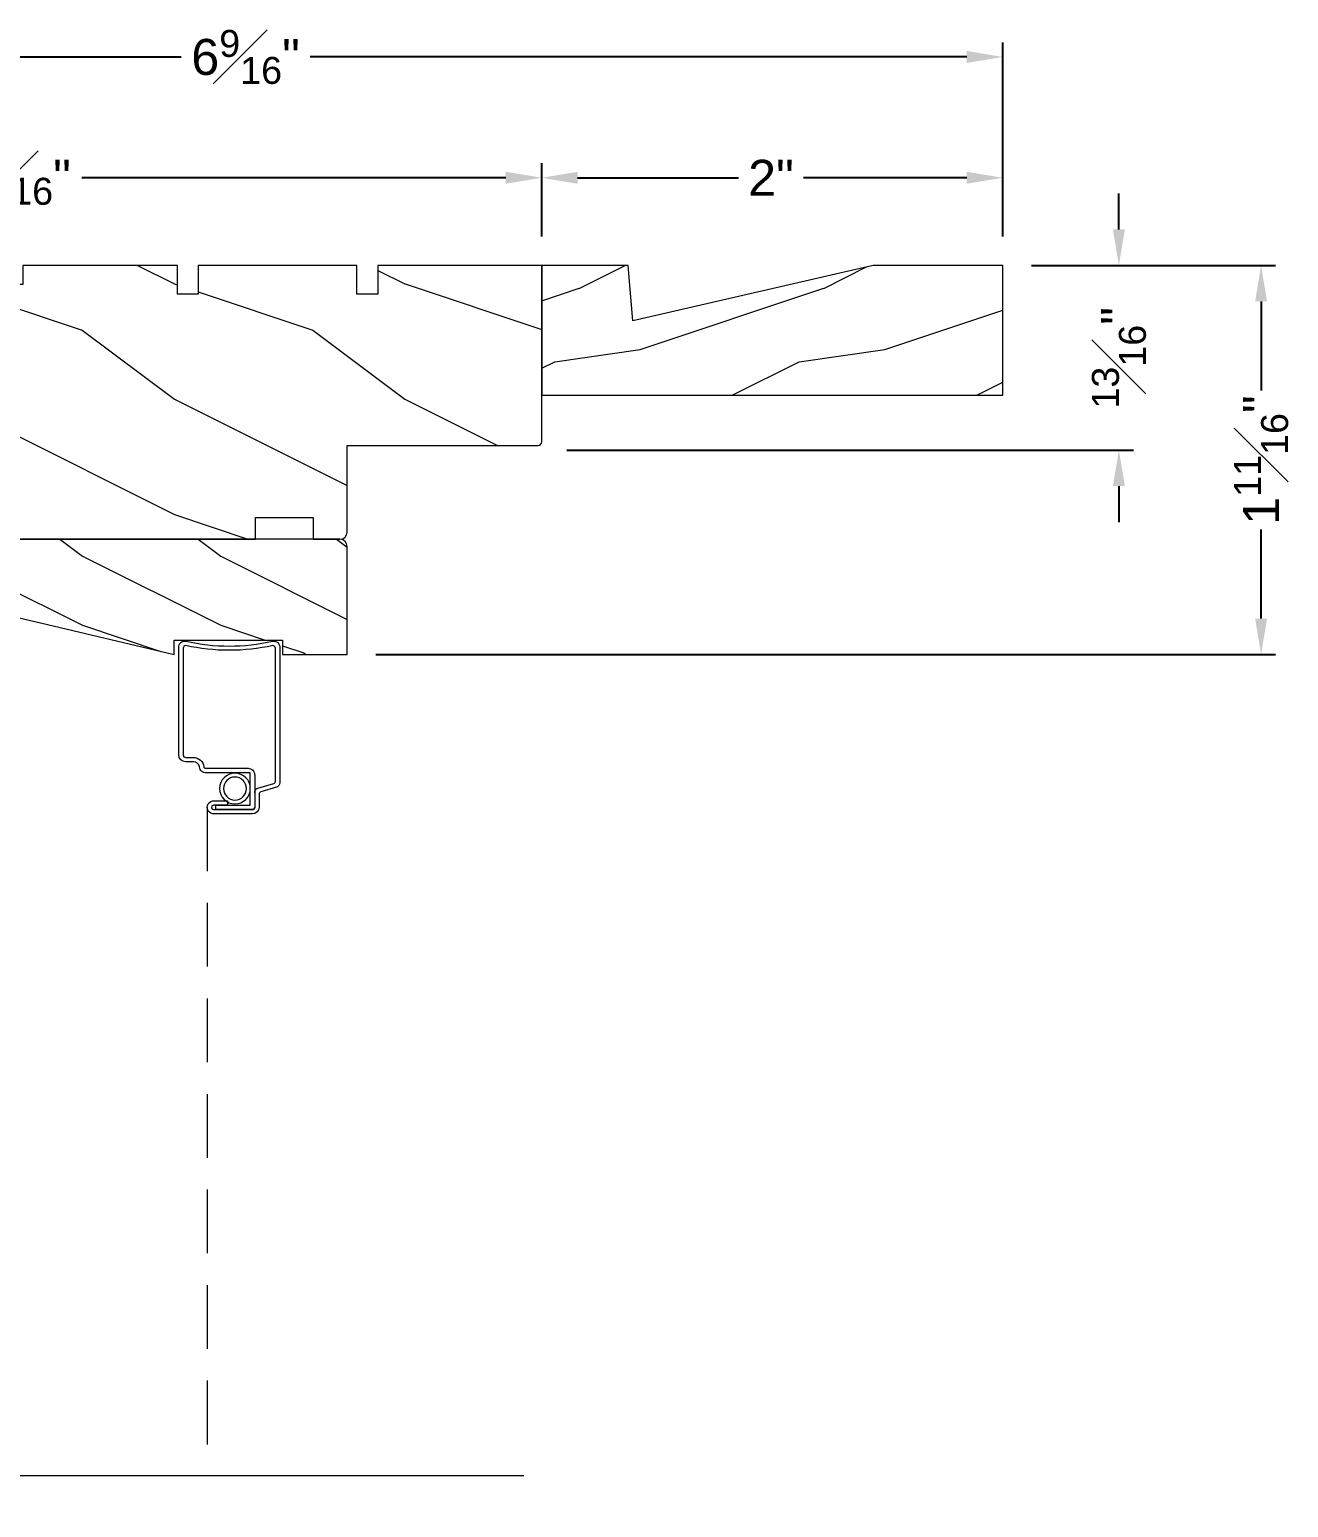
# Model space of a CAD drawing. Extents: x 75.1 to 87, y 7.9 to 21.7.
# Drawn here: x 81.37 to 86.83, y 14.89 to 21.31 of the extents above; entities that cross this region are included whole.
import ezdxf

# ---------------------------------------------------------------- set-up
doc = ezdxf.new("R2010")
doc.units = 0
doc.header["$MEASUREMENT"] = 0
doc.linetypes.add('DASHED', pattern=[0.4144736842105268, 0.2763157894736845, -0.1381578947368423])
doc.layers.get('0').update_dxf_attribs({"linetype": 'CONTINUOUS'})
doc.layers.get('DEFPOINTS').update_dxf_attribs({"linetype": 'CONTINUOUS'})
doc.layers.add('DIM', color=7, linetype='CONTINUOUS', lineweight=13)
doc.layers.add('PRODUCTS', color=7, linetype='CONTINUOUS', lineweight=13)
doc.styles.get("Standard").update_dxf_attribs({"font": 'arial.ttf'})
doc.dimstyles.get("Standard").update_dxf_attribs({"dimscale": 0, "dimtxt": 0.156, "dimasz": 0.156, "dimexe": 0.063, "dimexo": 0.125, "dimgap": 0.05, "dimtad": 0, "dimdec": 4, "dimzin": 0, "dimdsep": 46, "dimlunit": 4, "dimtxsty": 'Standard', "dimcen": 0.09, "dimclrd": 256, "dimclre": 256, "dimclrt": 256, "dimadec": 0, "dimazin": 0, "dimtfac": 0.75, "dimtdec": 4, "dimtix": 1, "dimtofl": 0, "dimtmove": 0, "dimatfit": 1, "dimfxl": 1, "dimfrac": 1, "dimtolj": 1, "dimtzin": 5, "dimarcsym": 0})

# ---------------------------------------------------------------- blocks, each defined once
blk = doc.blocks.new('*D13')
at = {"layer": 'DEFPOINTS', "color": 0, "ltscale": 2, "transparency": 16777216}
for p in [(79.02265661972962, 20.66221893491868), (79.02265661972962, 20.39263047136226), (83.5916573826691, 20.28187799510348)]:
    blk.add_point(p, dxfattribs=at)
at = {"layer": 'DIM', "lineweight": -2, "ltscale": 2, "transparency": 16777216}
for p, q in [((79.02265661972962, 20.51763047136226), (79.02265661972962, 20.72521893491868)), ((83.5916573826691, 20.40687799510348), (83.5916573826691, 20.72521893491868)), ((79.17865661972962, 20.66221893491868), (81.03091790079907, 20.66221893491868)), ((83.43565738266909, 20.66221893491868), (81.59676305768858, 20.66221893491868))]:
    blk.add_line(p, q, dxfattribs=at)
at = {"layer": 'DIM', "ltscale": 2, "transparency": 16777216}
for points in [[(79.17865661972962, 20.68821893491868), (79.17865661972962, 20.63621893491868), (79.02265661972962, 20.66221893491868)], [(83.43565738266909, 20.68821893491868), (83.43565738266909, 20.63621893491868), (83.5916573826691, 20.66221893491868)]]:
    blk.add_solid(points, dxfattribs=at)
at = {"layer": 'DIM', "ltscale": 2, "transparency": 16777216, "insert": (81.31384047924382, 20.66221893491868), "char_height": 0.156, "attachment_point": 5}
blk.add_mtext('\\A1;4{\\H0.750000x;\\S9#16;}"', dxfattribs=at)
blk = doc.blocks.new('Screen-Frame Aluminum BLOCK')
blk.add_lwpolyline([(0.1086269361397569, -0.630270928801167, 0.333390721706602), (0.09435402392884384, -0.6111084533489475), (0.026136456105462, -0.5907202733011445, -0.3343656451637382), (0.01900000000000546, -0.5811390355750348), (0.01900000000000546, -0.003000000000042746, -0.3796156333285436), (0.03000000000000114, 0.007999999999981355, 0.1096236335789763), (0.4080000000000155, 0.007999999999981355, -0.3819406603298541), (0.4190000000000111, -0.003000000000014325), (0.4190000000000111, -0.4664841322398274, -0.3793587876943186), (0.4080000000000155, -0.4774841322398515), (0.3749778618868618, -0.4774841322398515, 0.3879487536236223), (0.3292287432446983, -0.5186501202151987, -0.450039698228427), (0.3222279288151242, -0.5244841322398486), (0.1376269361397533, -0.5244841322398486, 0.428927624524485), (0.1086269361397569, -0.5534841322398449), (0.1086269361397569, -0.6944841322398361, 0.4649657458081206), (0.1176269361397715, -0.7034841322398222), (0.2768601893226048, -0.7034841322398222), (0.2768601893226048, -0.6844841322398452), (0.1276269361397624, -0.6844841322398452), (0.1276269361397624, -0.5434841322398256), (0.3180000000000121, -0.5434841322398256, 0.4500136066845264), (0.3480000000000132, -0.5184841322398483, -0.3297948542621193), (0.3740000000000236, -0.4964841322398286), (0.4080000000000155, -0.4964841322398286, 0.414213562373095), (0.4380000000000166, -0.4664841322398274), (0.4380000000000166, -2.208886081689343e-05, 0.500619868924907), (0.4070486091093528, 0.02696364646840266, -0.1115300309248687), (0.0309559130529351, 0.02698476663633187, 0.4975730943278163), (0, 0), (0, -0.5875874011301505, 0.3314939011365562), (0.01427291221020255, -0.6067498765821426), (0.08249048003466442, -0.6271380566331004, -0.331493901136544), (0.08962693613975148, -0.6367192943590965), (0.0896269361397799, -0.6924841322398549, 0.414213562373095), (0.1196269361397526, -0.7224841322398561), (0.2842279288151133, -0.7224841322398277, 1.054015662654757), (0.2842279288151133, -0.6654841322398397), (0.2262626903878697, -0.6654841322398397), (0.2262626903878697, -0.6844841322398452), (0.285227928815118, -0.6844841322398452, -1.067592559345529), (0.285227928815118, -0.7034841322398222), (0.1186269361397763, -0.7034841322398506, -0.4292392643948575), (0.1086269361397569, -0.6924841322398265)], format="xyb")
at = {"ltscale": 2}
blk.add_circle((0.194261323917658, -0.6122554400368161), 0.06663438777788927, dxfattribs=at)
blk.add_circle((0.194261323917658, -0.6122554400368161), 0.049809)
blk = doc.blocks.new('C-WC HEAD & SILL (CONTEMP)')
at = {"ltscale": 2}
h = blk.add_hatch(dxfattribs=at)
h.set_pattern_fill('WOOD1', color=256)
h.set_pattern_definition([(216.8699, (0.4000000000000057, 1), (2.999999917824452, 2.000000123263317), [0.5, -4.5]), (206.5651, (1, 0.7000000000000002), (-0.9999991579409075, -1.000001309396381), [1.118034, -1.118034]), (198.4349, (1, 0.2000000000000002), (-2.000000434592961, -0.999998403222708), [0.632456, -2.529822])])
edge = h.paths.add_edge_path()
edge.add_line((4.180999999999983, -0.5299997329711923), (3.200000762939453, -0.5299997329711923))
edge.add_line((3.200000762939453, -0.5299997329711923), (3.200000762939453, -0.7839994430541992))
edge.add_line((3.200000762939453, -0.7839994430541992), (2.632000923156738, -0.7839994430541992))
edge.add_line((2.632000923156738, -0.7839994430541992), (2.632000923156738, -0.8439998626709002))
edge.add_line((2.632000923156738, -0.8439998626709002), (2.319191932678223, -0.833076477050783))
edge.add_line((2.319191932678223, -0.833076477050783), (2.316469192504883, -0.9110288619995135))
edge.add_line((2.316469192504883, -0.9110288619995135), (2.632000923156738, -0.9220476150512678))
edge.add_line((2.632000923156738, -0.9220476150512678), (2.632000923156738, -1.187999725341797))
edge.add_line((2.632000923156738, -1.187999725341797), (1.242000579833984, -1.187999725341797))
edge.add_line((1.242000579833984, -1.187999725341797), (1.242000579833984, -1.092999458312988))
edge.add_line((1.242000579833984, -1.092999458312988), (0.9920005798339844, -1.092999458312988))
edge.add_line((0.9920005798339844, -1.092999458312988), (0.9920005798339844, -1.188000679016113))
edge.add_line((0.9920005798339844, -1.188000679016113), (0.8750009536743164, -1.188000679016113))
edge.add_arc((0.8750016473342311, -1.156999848034858), 0.03100083098901623, 179.9999999999996, 269.99871797676815, ccw=False)
edge.add_line((0.8440008163452148, -1.156999848034857), (0.8440008163452148, -0.7810010910034171))
edge.add_line((0.8440008163452148, -0.7810010910034162), (0.01599884033203125, -0.781001091003418))
edge.add_arc((0.01600021893258508, -0.7650008721302239), 0.01600021893258508, 179.999999999996, 269.9950633179584, ccw=False)
edge.add_line((0, -0.765000872130221), (0, 0))
edge.add_line((0, 0), (0.711359977722168, 0))
edge.add_line((0.711359977722168, 0), (0.711359977722168, -0.1250000000000009))
edge.add_line((0.711359977722168, -0.1250000000000009), (0.7563600540161133, -0.125))
edge.add_line((0.7563600540161133, -0.125), (0.8013601303100586, -0.1250000000000009))
edge.add_line((0.8013601303100586, -0.1250000000000009), (0.8013601303100586, -8.881784197001252e-16))
edge.add_line((0.8013601303100586, -8.881784197001252e-16), (1.490641593933105, -8.881784197001252e-16))
edge.add_line((1.490641593933105, -8.881784197001252e-16), (1.490641593933105, -0.1250000000000009))
edge.add_line((1.490641593933105, -0.1250000000000009), (1.535641670227051, -0.125))
edge.add_line((1.535641670227051, -0.125), (1.580641746520996, -0.1250000000000009))
edge.add_line((1.580641746520996, -0.1250000000000009), (1.580641746520996, -8.881784197001252e-16))
edge.add_line((1.580641746520996, -8.881784197001252e-16), (2.250999999999976, 8.881784197001252e-16))
edge.add_line((2.250999999999976, 8.881784197001252e-16), (2.250999999999976, -0.08200000000000163))
edge.add_line((2.250999999999976, -0.08200000000000163), (2.375999999999976, -0.08200000000000163))
edge.add_line((2.375999999999976, -0.08200000000000163), (2.375999999999976, 0))
edge.add_line((2.375999999999976, 0), (3.049204038146968, 0))
edge.add_line((3.049204038146968, 0), (3.049204038146968, -0.125))
edge.add_line((3.049204038146968, -0.125), (3.09420603814695, -0.125))
edge.add_line((3.09420603814695, -0.125), (3.139204038146971, -0.125))
edge.add_line((3.139204038146971, -0.125), (3.139204038146971, 0))
edge.add_line((3.139204038146971, 0), (3.585000038146973, -8.881784197001252e-16))
edge.add_line((3.585000038146973, -8.881784197001252e-16), (3.649999618530273, -0.06499958038330345))
edge.add_line((3.649999618530273, -0.06499958038330345), (3.714999198913574, 0))
edge.add_line((3.714999198913574, 0), (3.774005889892578, 0))
edge.add_line((3.774005889892578, 0), (3.774005889892578, -0.04599952697753817))
edge.add_line((3.774005889892578, -0.04599952697753817), (4.02900505065918, -0.1040019989013672))
edge.add_line((4.02900505065918, -0.1040019989013672), (4.02900505065918, -0.06400203704833984))
edge.add_line((4.02900505065918, -0.06400203704833984), (4.173004150390625, -0.06400203704833984))
edge.add_line((4.173004150390625, -0.06400203704833984), (4.25, -0.1409978866577166))
edge.add_line((4.25, -0.1409978866577166), (4.25, -0.4609997329711923))
edge.add_line((4.25, -0.4609997329711923), (4.180999999999983, -0.5299997329711923))
blk.add_lwpolyline([(4.180999999999983, -0.5299997329711923), (3.200000762939453, -0.5299997329711923), (3.200000762939453, -0.7839994430541992), (2.632000923156738, -0.7839994430541992), (2.632000923156738, -0.8439998626709002), (2.319191932678223, -0.833076477050783), (2.316469192504883, -0.9110288619995135), (2.632000923156738, -0.9220476150512678), (2.632000923156738, -1.187999725341797), (1.242000579833984, -1.187999725341797), (1.242000579833984, -1.092999458312988), (0.9920005798339844, -1.092999458312988), (0.9920005798339844, -1.188000679016113), (0.8750009536743164, -1.188000679016113, -0.4142070087483077), (0.8440008163452148, -1.156999848034857), (0.8440008163452148, -1.156999848034857), (0.8440008163452148, -1.156999848034857), (0.8440008163452148, -0.7810010910034171), (0.8440008163452148, -0.7810010910034171), (0.8440008163452148, -0.7810010910034162), (0.8440008163452148, -0.7810010910034162), (0.8440008163452148, -0.7810010910034162), (0.01599884033203125, -0.781001091003418, -0.4141883265214503), (0, -0.7650008721302228), (0, -0.7650008721302228), (0, -0.765000872130221), (0, 0), (0, 1.831867990631508e-15), (0, 0), (0.711359977722168, 0), (0.711359977722168, -0.1250000000000009), (0.7563600540161133, -0.125), (0.8013601303100586, -0.1250000000000009), (0.8013601303100586, -8.881784197001252e-16), (1.490641593933105, -8.881784197001252e-16), (1.490641593933105, -0.1250000000000009), (1.535641670227051, -0.125), (1.580641746520996, -0.1250000000000009), (1.580641746520996, -8.881784197001252e-16), (2.250999999999976, 8.881784197001252e-16), (2.250999999999976, -0.08200000000000163), (2.375999999999976, -0.08200000000000163), (2.375999999999976, 0), (3.049204038146968, 0), (3.049204038146968, -0.125), (3.09420603814695, -0.125), (3.139204038146971, -0.125), (3.139204038146971, 0), (3.585000038146973, -8.881784197001252e-16), (3.649999618530273, -0.06499958038330345), (3.714999198913574, 0), (3.774005889892578, 0), (3.774005889892578, -0.04599952697753817), (4.02900505065918, -0.1040019989013672), (4.02900505065918, -0.06400203704833984), (4.173004150390625, -0.06400203704833984), (4.25, -0.1409978866577166), (4.25, -0.4609997329711923)], format="xyb", close=True)
blk = doc.blocks.new('Frame-Head Cover-NEW BLOCK')
at = {"ltscale": 2}
h = blk.add_hatch(dxfattribs=at)
h.set_pattern_fill('WOOD1', color=256, scale=0.6, style=0)
h.set_pattern_definition([(216.8699, (0.24, 0.6), (1.799999950694671, 1.20000007395799), [0.3, -2.7]), (206.5651, (0.6, 0.42), (-0.5999994947645445, -0.6000007856378283), [0.6708204, -0.6708204]), (198.4349, (0.6, 0.12), (-1.200000260755777, -0.5999990419336249), [0.3794736, -1.5178932])])
h.paths.add_polyline_path([(0, 0, 0.4142135623730951), (-0.03100000000000591, -0.03100000000000591), (-0.03100000000000592, -0.5), (0.25, -0.5), (0.25, -0.4370000000000119), (0.7189999999999941, -0.4370000000000119), (0.7189999999999941, -0.5), (1.875, -0.2270000000000038), (1.875, -0.125), (1.757000000000005, -0.125), (1.757000000000005, 0)])
blk.add_lwpolyline([(0.7189999999999941, -0.5), (0.7189999999999941, -0.4370000000000118), (0.25, -0.4370000000000118), (0.25, -0.5), (-0.03100000000000591, -0.5), (-0.03100000000000591, -0.03100000000000591, -0.414213562373095), (0, 0), (1.757000000000005, 0), (1.757000000000005, -0.125), (1.875, -0.125), (1.875, -0.2270000000000039)], format="xyb", close=True, dxfattribs=at)
blk = doc.blocks.new('*D30')
at = {"layer": 'DEFPOINTS', "color": 0, "transparency": 16777216}
for p in [(85.59165738259475, 20.28189019018825), (83.57565638266914, 19.48087799510353), (86.0958274706392, 19.48087799510353)]:
    blk.add_point(p, dxfattribs=at)
at = {"layer": 'DIM', "lineweight": -2, "transparency": 16777216}
for p, q in [((86.0958274706392, 20.43789019018825), (86.0958274706392, 20.59389019018825)), ((85.71665738259475, 20.28189019018825), (86.1588274706392, 20.28189019018825)), ((83.70065638266914, 19.48087799510353), (86.1588274706392, 19.48087799510353)), ((86.0958274706392, 19.32487799510353), (86.0958274706392, 19.16887799510353))]:
    blk.add_line(p, q, dxfattribs=at)
at = {"layer": 'DIM', "transparency": 16777216}
for points in [[(86.0698274706392, 20.43789019018825), (86.12182747063919, 20.43789019018825), (86.0958274706392, 20.28189019018825)], [(86.0698274706392, 19.32487799510353), (86.12182747063919, 19.32487799510353), (86.0958274706392, 19.48087799510353)]]:
    blk.add_solid(points, dxfattribs=at)
at = {"layer": 'DIM', "transparency": 16777216, "insert": (86.0958274706392, 19.88137799510352), "char_height": 0.156, "attachment_point": 5, "rotation": 90}
blk.add_mtext('\\A1;{\\H0.750000x;\\S13#16;}"', dxfattribs=at)
blk = doc.blocks.new('*D31')
at = {"layer": 'DEFPOINTS', "color": 0, "transparency": 16777216}
for p in [(85.59165738259475, 20.28189019018825), (82.74765642899479, 18.59387731608737), (86.71275921731902, 18.59387731608737)]:
    blk.add_point(p, dxfattribs=at)
at = {"layer": 'DIM', "lineweight": -2, "transparency": 16777216}
for p, q in [((85.71665738259475, 20.28189019018825), (86.77575921731902, 20.28189019018825)), ((86.71275921731902, 20.12589019018825), (86.71275921731902, 19.7388564680082)), ((86.71275921731902, 18.74987731608737), (86.71275921731902, 19.13691103826741)), ((82.87265642899479, 18.59387731608737), (86.77575921731902, 18.59387731608737))]:
    blk.add_line(p, q, dxfattribs=at)
at = {"layer": 'DIM', "transparency": 16777216}
for points in [[(86.68675921731902, 20.12589019018825), (86.73875921731901, 20.12589019018825), (86.71275921731902, 20.28189019018825)], [(86.68675921731902, 18.74987731608737), (86.73875921731901, 18.74987731608737), (86.71275921731902, 18.59387731608737)]]:
    blk.add_solid(points, dxfattribs=at)
at = {"layer": 'DIM', "transparency": 16777216, "insert": (86.71275921731902, 19.43788375313782), "char_height": 0.156, "attachment_point": 5, "rotation": 90}
blk.add_mtext('\\A1;1{\\H0.750000x;\\S11#16;}"', dxfattribs=at)
blk = doc.blocks.new('*D32')
at = {"layer": 'DEFPOINTS', "color": 0, "ltscale": 2, "transparency": 16777216}
for p in [(85.59165738259475, 20.66221893491868), (83.5916573826691, 20.28187799510348), (85.59165738259475, 20.28189019018825)]:
    blk.add_point(p, dxfattribs=at)
at = {"layer": 'DIM', "lineweight": -2, "ltscale": 2, "transparency": 16777216}
for p, q in [((83.5916573826691, 20.40687799510348), (83.5916573826691, 20.72521893491868)), ((85.59165738259475, 20.40689019018825), (85.59165738259475, 20.72521893491868)), ((83.7476573826691, 20.66221893491868), (84.44545516036416, 20.66221893491868)), ((85.43565738259474, 20.66221893491868), (84.72741968969567, 20.66221893491868))]:
    blk.add_line(p, q, dxfattribs=at)
at = {"layer": 'DIM', "ltscale": 2, "transparency": 16777216}
for points in [[(83.7476573826691, 20.68821893491868), (83.7476573826691, 20.63621893491868), (83.5916573826691, 20.66221893491868)], [(85.43565738259474, 20.68821893491868), (85.43565738259474, 20.63621893491868), (85.59165738259475, 20.66221893491868)]]:
    blk.add_solid(points, dxfattribs=at)
at = {"layer": 'DIM', "ltscale": 2, "transparency": 16777216, "insert": (84.58643742502991, 20.66221893491868), "char_height": 0.156, "attachment_point": 5}
blk.add_mtext('\\A1;2"', dxfattribs=at)
blk = doc.blocks.new('*D33')
at = {"layer": 'DEFPOINTS', "color": 0, "ltscale": 2, "transparency": 16777216}
for p in [(85.59165738259475, 21.1864692640293), (79.02265661972962, 20.39263047136226), (85.59165738259475, 20.28189019018825)]:
    blk.add_point(p, dxfattribs=at)
at = {"layer": 'DIM', "lineweight": -2, "ltscale": 2, "transparency": 16777216}
for p, q in [((79.02265661972962, 20.51763047136226), (79.02265661972962, 21.24946926402929)), ((85.59165738259475, 20.40689019018825), (85.59165738259475, 21.24946926402929)), ((79.17865661972962, 21.1864692640293), (82.02694792885659, 21.1864692640293)), ((85.43565738259474, 21.1864692640293), (82.58736607346778, 21.1864692640293))]:
    blk.add_line(p, q, dxfattribs=at)
at = {"layer": 'DIM', "ltscale": 2, "transparency": 16777216}
for points in [[(79.17865661972962, 21.21246926402929), (79.17865661972962, 21.1604692640293), (79.02265661972962, 21.1864692640293)], [(85.43565738259474, 21.21246926402929), (85.43565738259474, 21.1604692640293), (85.59165738259475, 21.1864692640293)]]:
    blk.add_solid(points, dxfattribs=at)
at = {"layer": 'DIM', "ltscale": 2, "transparency": 16777216, "insert": (82.30715700116218, 21.1864692640293), "char_height": 0.156, "attachment_point": 5}
blk.add_mtext('\\A1;6{\\H0.750000x;\\S9#16;}"', dxfattribs=at)

msp = doc.modelspace()

# ---------------------------------------------------------------- hatches: boundary and pattern name
at = {"layer": 'PRODUCTS', "ltscale": 2}
h = msp.add_hatch(dxfattribs=at)
h.set_pattern_fill('WOOD1', color=256, scale=0.75, angle=315, style=0)
h.set_pattern_definition([(8.13010000000009, (356.7671891682725, 144.490741469496), (-2.651650451239633, -0.5303299769395008), [0.375, -3.375]), (18.43489999999995, (356.6080901425055, 144.0134443921951), (1.060660419622846, -1.140981565431749e-06), [0.8385254999999998, -0.8385254999999998]), (26.56509999999992, (356.8732551854504, 143.7482793492501), (1.590989641328416, 0.5303311631866723), [0.474341999999999, -1.897366499999996])])
h.paths.add_polyline_path([(85.59165738259475, 19.71887799510349), (85.59165738259475, 20.2818779951036), (85.02965738266897, 20.28187799510348), (83.9877031386448, 20.04132390355002), (83.96665738266898, 20.28187799510348), (83.59165738266898, 20.28187799510348), (83.59166081558539, 19.71887799510349)])

# ---------------------------------------------------------------- linework, layer by layer
at = {"layer": 'PRODUCTS', "linetype": 'DASHED'}
msp.add_line((82.14094549178583, 17.93108888894956), (82.14094549178583, 15.03070243832997), dxfattribs=at)
at = {"layer": 'PRODUCTS'}
msp.add_lwpolyline([(83.5916573826691, 19.71887799510349), (85.59165738259475, 19.71889019018826), (85.59165738259475, 20.28189019018825), (85.02965738266909, 20.28187799510348), (83.9877031386448, 20.04132390355002), (83.9666573826691, 20.28187799510348), (83.5916573826691, 20.28187799510348)], close=True, dxfattribs=at)
at = {"layer": 'PRODUCTS', "ltscale": 2}
msp.add_lwpolyline([(83.51449217216123, 15.03070243832997), (79.90523450205444, 15.03070243832997), (79.81409804838063, 15.20765556037907), (79.67180701069344, 14.89430561118264), (79.62827110576961, 15.03070243832975), (78.5175153756386, 15.03070243832997)], dxfattribs=at)

# ---------------------------------------------------------------- block references
at = {"layer": 'PRODUCTS', "color": 3, "xscale": -1}
for name, p in [('C-WC HEAD & SILL (CONTEMP)', (83.5916573826691, 20.28187799510348)), ('Frame-Head Cover-NEW BLOCK', (82.71665642899478, 19.09387731608737))]:
    msp.add_blockref(name, p, dxfattribs=at)
at = {"layer": 'PRODUCTS', "xscale": -1}
msp.add_blockref('Screen-Frame Aluminum BLOCK', (82.45521286698653, 18.62507302118941), dxfattribs=at)

# ---------------------------------------------------------------- dimensions: what is measured, and where the dimension line sits
at = {"layer": 'DIM', "ltscale": 2}
dim = msp.add_linear_dim(base=(85.59165738259475, 21.1864692640293), p1=(79.02265661972962, 20.39263047136226), p2=(85.59165738259475, 20.28189019018825), angle=180, dimstyle='Standard', override={"dimscale": 1}, dxfattribs=at)
dim.commit()
dim.dimension.update_dxf_attribs({"geometry": '*D33', "text_midpoint": (82.30715700116218, 21.1864692640293)})
for base, p2, picture, middle in [((79.02265661972962, 20.66221893491868), (79.02265661972962, 20.39263047136226), '*D13', (81.31384047924382, 20.66221893491868)), ((85.59165738259475, 20.66221893491868), (85.59165738259475, 20.28189019018825), '*D32', (84.58643742502991, 20.66221893491868))]:
    dim = msp.add_linear_dim(base=base, p1=(83.5916573826691, 20.28187799510348), p2=p2, angle=180, dimstyle='Standard', override={"dimscale": 1}, dxfattribs=at)
    dim.commit()
    dim.dimension.update_dxf_attribs({"geometry": picture, "text_midpoint": middle, "dimtype": 160})
at = {"layer": 'DIM'}
dim = msp.add_linear_dim(base=(86.0958274706392, 19.48087799510353), p1=(85.59165738259475, 20.28189019018825), p2=(83.57565638266914, 19.48087799510353), angle=90, dimstyle='Standard', override={"dimscale": 1}, dxfattribs=at)
dim.commit()
dim.dimension.update_dxf_attribs({"geometry": '*D30', "text_midpoint": (86.0958274706392, 19.88137799510352), "dimtype": 160})
dim = msp.add_linear_dim(base=(86.71275921731902, 18.59387731608737), p1=(85.59165738259475, 20.28189019018825), p2=(82.74765642899479, 18.59387731608737), angle=90, dimstyle='Standard', override={"dimscale": 1}, dxfattribs=at)
dim.commit()
dim.dimension.update_dxf_attribs({"geometry": '*D31', "text_midpoint": (86.71275921731902, 19.43788375313782)})

doc.saveas('drawing.dxf')
